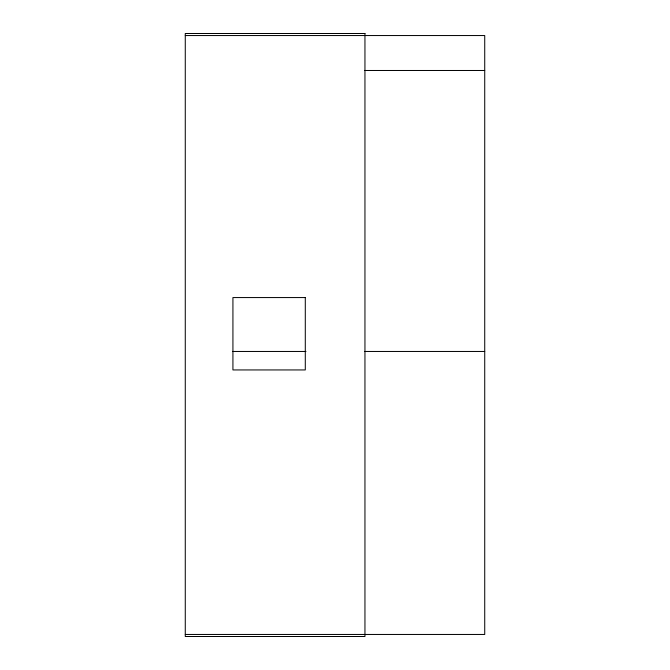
<?xml version="1.0" encoding="UTF-8"?>
<svg xmlns="http://www.w3.org/2000/svg" width="670" height="670" viewBox="0 0 670 670"><rect width="100%" height="100%" fill="white"/><g stroke="black" fill="none" stroke-linecap="round" stroke-linejoin="round"><path stroke-width="1" d="M185.272 35.544L484.728 35.544L484.728 634.457L185.272 634.457M364.514 70.484L484.728 70.484M232.8 351.465L305.972 351.465M364.514 351.465L484.728 351.465M364.949 33.5L185.272 33.5L185.272 636.5L364.949 636.5L364.949 33.5M305.294 297.564L232.925 297.564L232.925 369.941L305.294 369.941L305.294 297.564"/></g></svg>
